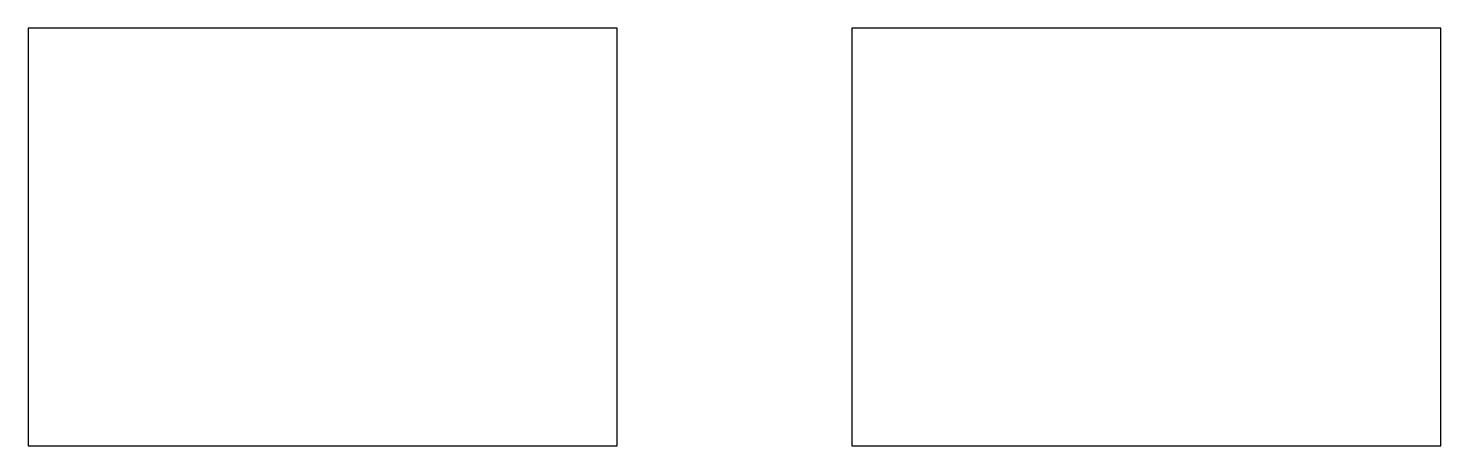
# Paper-space layout 'CDOI-1510' of a CAD drawing. Header units: millimetres. Extents: x 12 to 2023, y 4 to 598.
import ezdxf

# ---------------------------------------------------------------- set-up
doc = ezdxf.new("R2010")
doc.units = ezdxf.units.MM
doc.header["$LTSCALE"] = 0.1
doc.header["$MEASUREMENT"] = 0
doc.layers.add('label_cabos', color=7, linetype='Continuous')

psp = doc.layouts.new('CDOI-1510')

# ---------------------------------------------------------------- linework, layer by layer
at = {"linetype": 'Continuous'}
for points in [[(850.9, 598.4), (12.3, 598.4), (12.3, 4.4), (850.9, 4.4), (850.9, 598.4)], [(2023.1, 598.4), (1184.5, 598.4), (1184.5, 4.4), (2023.1, 4.4), (2023.1, 598.4)]]:
    psp.add_lwpolyline(points, dxfattribs=at)

# ---------------------------------------------------------------- viewports
at = {"layer": 'label_cabos', "color": 1}
psp.add_viewport(center=(431.6, 301.4), size=(838.6, 594), view_center_point=(834.2, 318.9), view_height=594, dxfattribs=at)
psp.add_viewport(center=(1603.8, 301.4), size=(838.6, 594), view_center_point=(1793.8, 318.9), view_height=594, status=3, dxfattribs=at)

doc.saveas('drawing.dxf')
